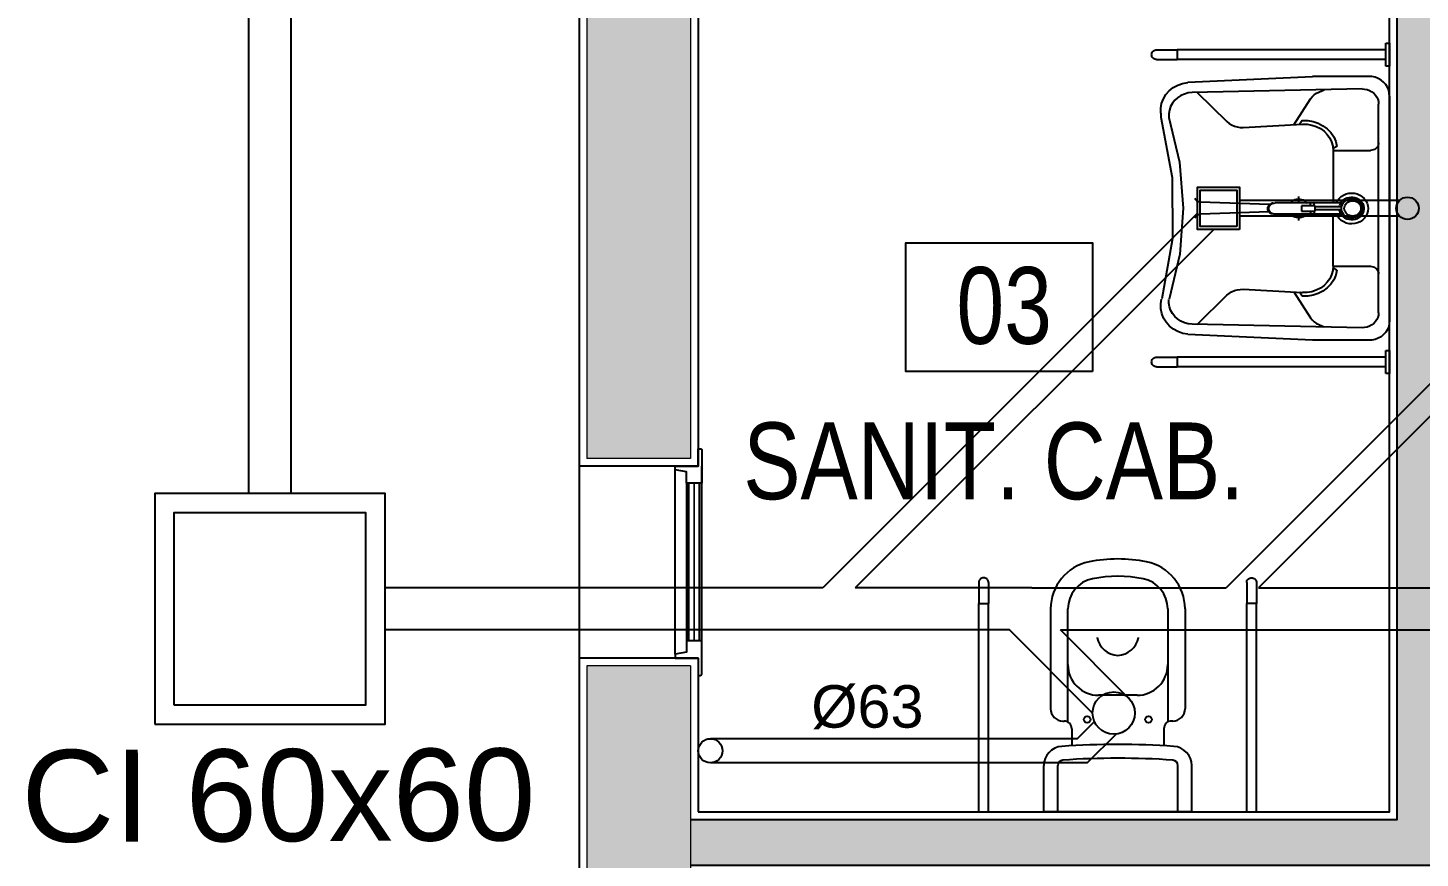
# Model space of a CAD drawing. Header units: inches. Extents: x -309 to 190, y -1585 to -1350.
# Drawn here: x -236.057 to -232.432, y -1383.089 to -1380.927 of the extents above; entities that cross this region are included whole.
import ezdxf
from ezdxf.enums import TextEntityAlignment as Align

# ---------------------------------------------------------------- set-up
doc = ezdxf.new("R2010")
doc.units = ezdxf.units.IN
doc.header["$MEASUREMENT"] = 0
doc.layers.get('0').update_dxf_attribs({"color": 9, "linetype": 'CONTINUOUS'})
for name, color, linetype in [('11-LOCALES', 9, 'CONTINUOUS'), ('C - CLOACAS VENTILACIÓN', 9, 'CONTINUOUS'), ('CARP', 9, 'CONTINUOUS'), ('CLOACA', 9, 'CONTINUOUS'), ('CO-carpinterias', 9, 'CONTINUOUS'), ('DET', 9, 'CONTINUOUS'), ('LADRILLO HUECO 12', 9, 'CONTINUOUS'), ('REVOQUE', 9, 'CONTINUOUS'), ('SANIT', 9, 'CONTINUOUS')]:
    doc.layers.add(name, color=color, linetype=linetype)
doc.layers.add('MURO 27', color=9, linetype='CONTINUOUS', lineweight=9)
doc.styles.add('ARIAL', font='arial.ttf', dxfattribs={"height": 0.225})
doc.styles.add('ROMANS', font='arial.ttf')

# ---------------------------------------------------------------- blocks, each defined once
blk = doc.blocks.new('INOLBAVS')
for p, q in [((-0.1925, 0), (0.1925, 0)), ((-0.1925, 0), (-0.1925, -0.1202)), ((-0.1565, 0), (-0.1565, -0.1202)), ((0.1565, 0), (0.1565, -0.1202)), ((0.1925, 0), (0.1925, -0.1202)), ((-0.143, -0.236), (-0.14, -0.236)), ((-0.13, -0.528), (-0.13, -0.236)), ((0.13, -0.236), (0.13, -0.528)), ((0.143, -0.236), (0.14, -0.236)), ((-0.175, -0.338), (-0.175, -0.268)), ((0.175, -0.338), (0.175, -0.268)), ((-0.175, -0.528), (-0.175, -0.338)), ((0.175, -0.528), (0.175, -0.338))]:
    blk.add_line(p, q)
at = {"linetype": 'Continuous'}
for p, q in [((-0.12, -0.216), (-0.12, -0.1718)), ((0.12, -0.216), (0.12, -0.1718))]:
    blk.add_line(p, q, dxfattribs=at)
for centre in [(-0.08, -0.24), (0.08, -0.24)]:
    blk.add_circle(centre, 0.0085)
for centre, radius, start, end in [((-0.1425, -0.1202), 0.05, 180, 265.8235), ((-0.1425, -0.1202), 0.014, 180, 265.8235), ((-0.0099, 1.6956), 1.8346, 265.8235, 270.3034), ((0.0099, 1.6956), 1.8346, 269.6966, 274.1765), ((0.1425, -0.1202), 0.014, 274.1765, 0), ((0.1425, -0.1202), 0.05, 274.1765, 0), ((-0.0099, 1.6956), 1.8706, 265.8235, 270.3034), ((0.0099, 1.6956), 1.8706, 269.6966, 274.1765), ((-0.14, -0.216), 0.02, 270, 0), ((0.14, -0.216), 0.02, 180, 270), ((-0.143, -0.268), 0.032, 90, 180), ((0.143, -0.268), 0.032, 0, 90), ((-0.05, -0.528), 0.125, 180, 258.5558), ((-0.05, -0.528), 0.08, 180, 258.5558), ((0.05, -0.528), 0.08, 281.4442, 0), ((0.05, -0.528), 0.125, 281.4442, 0), ((0, -0.281), 0.332, 258.5558, 281.4442), ((0, -0.281), 0.377, 258.5558, 281.4442)]:
    blk.add_arc(centre, radius, start, end)
at = {"layer": 'DET'}
blk.add_line((-0.05, -0.303), (0.05, -0.303), dxfattribs=at)
for centre, radius, start, end in [((-0.05, -0.383), 0.08, 90, 180), ((0.05, -0.383), 0.08, 0, 90), ((0.0026, -0.4647), 0.0578, 92.6193, 168.3941), ((-0.0026, -0.4647), 0.0578, 11.6059, 87.3807), ((0.0204, -0.463), 0.075, 172.3942, 172.744), ((-0.0204, -0.463), 0.075, 7.256, 7.6058)]:
    blk.add_arc(centre, radius, start, end, dxfattribs=at)
blk = doc.blocks.new('fdf')
at = {"layer": 'SANIT', "color": 7}
for p, q in [((-0.8, 0.0098), (-0.86, 0.0098)), ((-0.86, 0.0098), (-0.86, 0)), ((-0.86, 0), (-0.8, 0)), ((-0.8426, 0), (-0.8426, -0.5425)), ((-0.8171, 0), (-0.8171, -0.5425)), ((-0.8, 0), (-0.8, 0.0098)), ((-0.7525, 0.0003), (-0.7588, -0.0053)), ((-0.7455, 0.0047), (-0.7525, 0.0003)), ((-0.7379, 0.0078), (-0.7455, 0.0047)), ((-0.7299, 0.0095), (-0.7379, 0.0078)), ((-0.7218, 0.0098), (-0.7299, 0.0095)), ((-0.1382, 0.0098), (-0.7218, 0.0098)), ((-0.1382, 0.0098), (-0.1301, 0.0095)), ((-0.1301, 0.0095), (-0.1221, 0.0078)), ((-0.1221, 0.0078), (-0.1145, 0.0047)), ((-0.1145, 0.0047), (-0.1075, 0.0003)), ((-0.1075, 0.0003), (-0.1012, -0.0053)), ((0, 0.0098), (-0.06, 0.0098)), ((-0.06, 0.0098), (-0.06, 0)), ((-0.06, 0), (0, 0)), ((-0.0426, 0), (-0.0426, -0.5425)), ((-0.0171, 0), (-0.0171, -0.5425)), ((0, 0), (0, 0.0098)), ((-0.7713, -0.0277), (-0.7731, -0.0364)), ((-0.7683, -0.0195), (-0.7713, -0.0277)), ((-0.7641, -0.012), (-0.7683, -0.0195)), ((-0.7588, -0.0053), (-0.7641, -0.012)), ((-0.7297, -0.0311), (-0.7337, -0.0363)), ((-0.725, -0.0267), (-0.7297, -0.0311)), ((-0.7197, -0.0232), (-0.725, -0.0267)), ((-0.714, -0.0206), (-0.7197, -0.0232)), ((-0.7079, -0.019), (-0.714, -0.0206)), ((-0.7017, -0.0185), (-0.7079, -0.019)), ((-0.7017, -0.0185), (-0.1583, -0.0185)), ((-0.597, -0.0188), (-0.6004, -0.0185)), ((-0.5937, -0.0198), (-0.597, -0.0188)), ((-0.5906, -0.0213), (-0.5937, -0.0198)), ((-0.5878, -0.0235), (-0.5906, -0.0213)), ((-0.5854, -0.0261), (-0.5878, -0.0235)), ((-0.5834, -0.0291), (-0.5854, -0.0261)), ((-0.582, -0.0325), (-0.5834, -0.0291)), ((-0.5811, -0.0361), (-0.582, -0.0325)), ((-0.5808, -0.0398), (-0.5811, -0.0361)), ((-0.2789, -0.0361), (-0.2792, -0.0398)), ((-0.278, -0.0325), (-0.2789, -0.0361)), ((-0.2766, -0.0291), (-0.278, -0.0325)), ((-0.2746, -0.0261), (-0.2766, -0.0291)), ((-0.2722, -0.0235), (-0.2746, -0.0261)), ((-0.2694, -0.0213), (-0.2722, -0.0235)), ((-0.2663, -0.0198), (-0.2694, -0.0213)), ((-0.2631, -0.0188), (-0.2663, -0.0198)), ((-0.2597, -0.0185), (-0.2631, -0.0188)), ((-0.1521, -0.019), (-0.1583, -0.0185)), ((-0.1583, -0.0185), (-0.1583, -0.0185)), ((-0.146, -0.0206), (-0.1521, -0.019)), ((-0.1403, -0.0232), (-0.146, -0.0206)), ((-0.135, -0.0267), (-0.1403, -0.0232)), ((-0.1303, -0.0311), (-0.135, -0.0267)), ((-0.1263, -0.0363), (-0.1303, -0.0311)), ((-0.1012, -0.0053), (-0.0959, -0.012)), ((-0.0959, -0.012), (-0.0917, -0.0195)), ((-0.0917, -0.0195), (-0.0887, -0.0277)), ((-0.0887, -0.0277), (-0.0869, -0.0364)), ((-0.7731, -0.0364), (-0.7735, -0.0452)), ((-0.7735, -0.0452), (-0.7735, -0.0452)), ((-0.7735, -0.0452), (-0.7735, -0.1902)), ((-0.7406, -0.0548), (-0.7409, -0.0614)), ((-0.7409, -0.0614), (-0.7318, -0.504)), ((-0.7409, -0.0614), (-0.7409, -0.0614)), ((-0.7392, -0.0482), (-0.7406, -0.0548)), ((-0.7369, -0.042), (-0.7392, -0.0482)), ((-0.7337, -0.0363), (-0.7369, -0.042)), ((-0.5808, -0.1368), (-0.5808, -0.0398)), ((-0.4647, -0.0667), (-0.4677, -0.0734)), ((-0.4606, -0.0607), (-0.4647, -0.0667)), ((-0.4557, -0.0555), (-0.4606, -0.0607)), ((-0.4542, -0.0697), (-0.4569, -0.0743)), ((-0.4499, -0.0513), (-0.4557, -0.0555)), ((-0.4508, -0.0656), (-0.4542, -0.0697)), ((-0.4496, -0.0716), (-0.4521, -0.0754)), ((-0.4468, -0.0622), (-0.4508, -0.0656)), ((-0.4436, -0.0483), (-0.4499, -0.0513)), ((-0.4465, -0.0683), (-0.4496, -0.0716)), ((-0.4454, -0.0721), (-0.4474, -0.0753)), ((-0.4424, -0.0596), (-0.4468, -0.0622)), ((-0.4429, -0.0656), (-0.4465, -0.0683)), ((-0.4429, -0.0695), (-0.4454, -0.0721)), ((-0.4369, -0.0464), (-0.4436, -0.0483)), ((-0.4389, -0.0637), (-0.4429, -0.0656)), ((-0.44, -0.0673), (-0.4429, -0.0695)), ((-0.4375, -0.0578), (-0.4424, -0.0596)), ((-0.4369, -0.0657), (-0.44, -0.0673)), ((-0.4346, -0.0625), (-0.4389, -0.0637)), ((-0.4325, -0.0569), (-0.4375, -0.0578)), ((-0.43, -0.0458), (-0.4369, -0.0464)), ((-0.4335, -0.0647), (-0.4369, -0.0657)), ((-0.4303, -0.0621), (-0.4346, -0.0625)), ((-0.43, -0.0644), (-0.4335, -0.0647)), ((-0.4274, -0.057), (-0.4325, -0.0569)), ((-0.4259, -0.0625), (-0.4303, -0.0621)), ((-0.4231, -0.0465), (-0.43, -0.0458)), ((-0.4265, -0.0647), (-0.43, -0.0644)), ((-0.4224, -0.058), (-0.4274, -0.057)), ((-0.4232, -0.0657), (-0.4265, -0.0647)), ((-0.4217, -0.0637), (-0.4259, -0.0625)), ((-0.42, -0.0673), (-0.4232, -0.0657)), ((-0.4164, -0.0485), (-0.4231, -0.0465)), ((-0.4176, -0.0598), (-0.4224, -0.058)), ((-0.4177, -0.0656), (-0.4217, -0.0637)), ((-0.4171, -0.0695), (-0.42, -0.0673)), ((-0.4141, -0.0683), (-0.4177, -0.0656)), ((-0.4132, -0.0626), (-0.4176, -0.0598)), ((-0.4147, -0.0721), (-0.4171, -0.0695)), ((-0.4101, -0.0516), (-0.4164, -0.0485)), ((-0.4127, -0.0753), (-0.4147, -0.0721)), ((-0.411, -0.0716), (-0.4141, -0.0683)), ((-0.4093, -0.0661), (-0.4132, -0.0626)), ((-0.4085, -0.0754), (-0.411, -0.0716)), ((-0.4045, -0.0559), (-0.4101, -0.0516)), ((-0.406, -0.0702), (-0.4093, -0.0661)), ((-0.4034, -0.0749), (-0.406, -0.0702)), ((-0.3996, -0.0611), (-0.4045, -0.0559)), ((-0.3956, -0.0672), (-0.3996, -0.0611)), ((-0.3926, -0.0739), (-0.3956, -0.0672)), ((-0.2792, -0.1368), (-0.2792, -0.0398)), ((-0.1191, -0.0614), (-0.1283, -0.504)), ((-0.1231, -0.042), (-0.1263, -0.0363)), ((-0.1208, -0.0482), (-0.1231, -0.042)), ((-0.1194, -0.0548), (-0.1208, -0.0482)), ((-0.1191, -0.0614), (-0.1194, -0.0548)), ((-0.0869, -0.0364), (-0.0866, -0.0452)), ((-0.0866, -0.0452), (-0.0866, -0.0452)), ((-0.0866, -0.0452), (-0.0866, -0.1902)), ((-0.4696, -0.0805), (-0.4703, -0.0879)), ((-0.4703, -0.0879), (-0.4699, -0.0953)), ((-0.4699, -0.0953), (-0.4682, -0.1025)), ((-0.4677, -0.0734), (-0.4696, -0.0805)), ((-0.4682, -0.1025), (-0.4654, -0.1093)), ((-0.4598, -0.0847), (-0.46, -0.0902)), ((-0.46, -0.0902), (-0.4593, -0.0956)), ((-0.4588, -0.0794), (-0.4598, -0.0847)), ((-0.4593, -0.0956), (-0.4578, -0.1008)), ((-0.4569, -0.0743), (-0.4588, -0.0794)), ((-0.4578, -0.1008), (-0.4555, -0.1056)), ((-0.4551, -0.0841), (-0.4555, -0.0887)), ((-0.4555, -0.0887), (-0.4551, -0.0933)), ((-0.4555, -0.1056), (-0.4524, -0.11)), ((-0.4539, -0.0796), (-0.4551, -0.0841)), ((-0.4551, -0.0933), (-0.4539, -0.0978)), ((-0.4521, -0.0754), (-0.4539, -0.0796)), ((-0.4539, -0.0978), (-0.4521, -0.102)), ((-0.4521, -0.102), (-0.4496, -0.1058)), ((-0.4497, -0.0824), (-0.45, -0.0861)), ((-0.45, -0.0861), (-0.4497, -0.0899)), ((-0.4488, -0.0787), (-0.4497, -0.0824)), ((-0.4497, -0.0899), (-0.4488, -0.0936)), ((-0.4496, -0.1058), (-0.4465, -0.1091)), ((-0.4474, -0.0753), (-0.4488, -0.0787)), ((-0.4488, -0.0936), (-0.4474, -0.097)), ((-0.4474, -0.097), (-0.4454, -0.1001)), ((-0.4454, -0.1001), (-0.4429, -0.1028)), ((-0.4429, -0.1028), (-0.44, -0.105)), ((-0.44, -0.105), (-0.4369, -0.1066)), ((-0.4369, -0.1066), (-0.4335, -0.1076)), ((-0.4335, -0.1076), (-0.43, -0.1079)), ((-0.43, -0.1079), (-0.4265, -0.1076)), ((-0.4265, -0.1076), (-0.4232, -0.1066)), ((-0.4232, -0.1066), (-0.42, -0.105)), ((-0.42, -0.105), (-0.4171, -0.1028)), ((-0.4171, -0.1028), (-0.4147, -0.1001)), ((-0.4147, -0.1001), (-0.4127, -0.097)), ((-0.4141, -0.1091), (-0.411, -0.1058)), ((-0.4112, -0.0787), (-0.4127, -0.0753)), ((-0.4127, -0.097), (-0.4112, -0.0936)), ((-0.4103, -0.0824), (-0.4112, -0.0787)), ((-0.4112, -0.0936), (-0.4103, -0.0899)), ((-0.411, -0.1058), (-0.4085, -0.102)), ((-0.41, -0.0861), (-0.4103, -0.0824)), ((-0.4103, -0.0899), (-0.41, -0.0861)), ((-0.4066, -0.0796), (-0.4085, -0.0754)), ((-0.4085, -0.102), (-0.4066, -0.0978)), ((-0.4085, -0.1105), (-0.4054, -0.1062)), ((-0.4055, -0.0841), (-0.4066, -0.0796)), ((-0.4066, -0.0978), (-0.4055, -0.0933)), ((-0.4051, -0.0887), (-0.4055, -0.0841)), ((-0.4055, -0.0933), (-0.4051, -0.0887)), ((-0.4054, -0.1062), (-0.403, -0.1014)), ((-0.4016, -0.08), (-0.4034, -0.0749)), ((-0.403, -0.1014), (-0.4013, -0.0962)), ((-0.4007, -0.0854), (-0.4016, -0.08)), ((-0.4013, -0.0962), (-0.4006, -0.0908)), ((-0.4006, -0.0908), (-0.4007, -0.0854)), ((-0.3954, -0.1098), (-0.3925, -0.1031)), ((-0.3908, -0.0811), (-0.3926, -0.0739)), ((-0.3925, -0.1031), (-0.3908, -0.0959)), ((-0.3902, -0.0885), (-0.3908, -0.0811)), ((-0.3908, -0.0959), (-0.3902, -0.0885)), ((-0.6272, -0.1428), (-0.6371, -0.1522)), ((-0.616, -0.1353), (-0.6272, -0.1428)), ((-0.6039, -0.13), (-0.616, -0.1353)), ((-0.6028, -0.1408), (-0.6131, -0.1456)), ((-0.5911, -0.127), (-0.6039, -0.13)), ((-0.5919, -0.1378), (-0.6028, -0.1408)), ((-0.5808, -0.1368), (-0.5919, -0.1378)), ((-0.5911, -0.127), (-0.5861, -0.1371)), ((-0.5808, -0.1368), (-0.4443, -0.1368)), ((-0.4654, -0.1093), (-0.4616, -0.1155)), ((-0.4616, -0.1155), (-0.4568, -0.1209)), ((-0.4568, -0.1209), (-0.4512, -0.1253)), ((-0.4524, -0.11), (-0.4487, -0.1137)), ((-0.4512, -0.1253), (-0.445, -0.1286)), ((-0.4487, -0.1137), (-0.4444, -0.1167)), ((-0.4465, -0.1091), (-0.4429, -0.1117)), ((-0.445, -0.1164), (-0.445, -0.2884)), ((-0.445, -0.1286), (-0.445, -0.1286)), ((-0.4444, -0.1167), (-0.4397, -0.1189)), ((-0.4429, -0.1117), (-0.4389, -0.1137)), ((-0.4397, -0.1189), (-0.4348, -0.1202)), ((-0.4389, -0.1137), (-0.4346, -0.1149)), ((-0.4348, -0.1202), (-0.4348, -0.1202)), ((-0.4346, -0.1149), (-0.4303, -0.1153)), ((-0.4342, -0.1153), (-0.4342, -0.1835)), ((-0.4303, -0.1153), (-0.4259, -0.1149)), ((-0.4263, -0.1153), (-0.4263, -0.1835)), ((-0.4263, -0.1203), (-0.4214, -0.1191)), ((-0.4259, -0.1149), (-0.4217, -0.1137)), ((-0.4217, -0.1137), (-0.4177, -0.1117)), ((-0.4214, -0.1191), (-0.4167, -0.117)), ((-0.4177, -0.1117), (-0.4141, -0.1091)), ((-0.4167, -0.117), (-0.4123, -0.1141)), ((-0.416, -0.1288), (-0.4098, -0.1256)), ((-0.4159, -0.1166), (-0.4159, -0.2879)), ((-0.2792, -0.1368), (-0.4159, -0.1368)), ((-0.4123, -0.1141), (-0.4085, -0.1105)), ((-0.4098, -0.1256), (-0.4042, -0.1212)), ((-0.4042, -0.1212), (-0.3993, -0.1159)), ((-0.3993, -0.1159), (-0.3954, -0.1098)), ((-0.2681, -0.1378), (-0.2792, -0.1368)), ((-0.269, -0.127), (-0.2739, -0.1371)), ((-0.2562, -0.13), (-0.269, -0.127)), ((-0.2572, -0.1408), (-0.2681, -0.1378)), ((-0.2469, -0.1456), (-0.2572, -0.1408)), ((-0.244, -0.1353), (-0.2562, -0.13)), ((-0.2328, -0.1428), (-0.244, -0.1353)), ((-0.223, -0.1522), (-0.2328, -0.1428)), ((-0.7298, -0.1805), (-0.7389, -0.1601)), ((-0.7256, -0.1864), (-0.7298, -0.1805)), ((-0.6518, -0.1756), (-0.6563, -0.189)), ((-0.6454, -0.1632), (-0.6518, -0.1756)), ((-0.6432, -0.1806), (-0.647, -0.1921)), ((-0.6371, -0.1522), (-0.6454, -0.1632)), ((-0.6378, -0.17), (-0.6432, -0.1806)), ((-0.6308, -0.1604), (-0.6378, -0.17)), ((-0.6225, -0.1522), (-0.6308, -0.1604)), ((-0.6131, -0.1456), (-0.6225, -0.1522)), ((-0.2375, -0.1522), (-0.2469, -0.1456)), ((-0.2292, -0.1604), (-0.2375, -0.1522)), ((-0.2223, -0.17), (-0.2292, -0.1604)), ((-0.2147, -0.1632), (-0.223, -0.1522)), ((-0.2168, -0.1806), (-0.2223, -0.17)), ((-0.2131, -0.1921), (-0.2168, -0.1806)), ((-0.2082, -0.1756), (-0.2147, -0.1632)), ((-0.2037, -0.189), (-0.2082, -0.1756)), ((-0.1344, -0.1864), (-0.1302, -0.1805)), ((-0.1302, -0.1805), (-0.1212, -0.1601)), ((-0.7735, -0.1902), (-0.7586, -0.5148)), ((-0.7206, -0.1915), (-0.7256, -0.1864)), ((-0.715, -0.1958), (-0.7206, -0.1915)), ((-0.6471, -0.2388), (-0.715, -0.1958)), ((-0.6587, -0.203), (-0.6589, -0.2172)), ((-0.6589, -0.2172), (-0.6486, -0.2243)), ((-0.6563, -0.189), (-0.6587, -0.203)), ((-0.649, -0.204), (-0.6491, -0.2162)), ((-0.6408, -0.3709), (-0.6491, -0.2162)), ((-0.6491, -0.2162), (-0.6491, -0.2162)), ((-0.647, -0.1921), (-0.649, -0.204)), ((-0.4519, -0.2147), (-0.4534, -0.2188)), ((-0.4497, -0.2109), (-0.4519, -0.2147)), ((-0.4469, -0.2076), (-0.4497, -0.2109)), ((-0.4443, -0.2056), (-0.4469, -0.2076)), ((-0.4375, -0.1864), (-0.445, -0.1864)), ((-0.4375, -0.1957), (-0.445, -0.1957)), ((-0.4375, -0.2194), (-0.4375, -0.1835)), ((-0.4375, -0.1835), (-0.4234, -0.1835)), ((-0.4234, -0.1835), (-0.4234, -0.2194)), ((-0.4234, -0.1864), (-0.4155, -0.1864)), ((-0.4234, -0.1957), (-0.4155, -0.1957)), ((-0.413, -0.2077), (-0.4162, -0.2049)), ((-0.4102, -0.211), (-0.413, -0.2077)), ((-0.4081, -0.2148), (-0.4102, -0.211)), ((-0.4065, -0.2189), (-0.4081, -0.2148)), ((-0.2192, -0.3709), (-0.2109, -0.2162)), ((-0.2111, -0.204), (-0.2131, -0.1921)), ((-0.2129, -0.2388), (-0.145, -0.1958)), ((-0.2011, -0.2172), (-0.2114, -0.2243)), ((-0.2109, -0.2162), (-0.2111, -0.204)), ((-0.2013, -0.203), (-0.2037, -0.189)), ((-0.2011, -0.2172), (-0.2013, -0.203)), ((-0.145, -0.1958), (-0.1394, -0.1915)), ((-0.1394, -0.1915), (-0.1344, -0.1864)), ((-0.1014, -0.5148), (-0.0866, -0.1902)), ((-0.4443, -0.2266), (-0.4612, -0.2266)), ((-0.4543, -0.2232), (-0.4545, -0.2276)), ((-0.4545, -0.2276), (-0.454, -0.232)), ((-0.4534, -0.2188), (-0.4543, -0.2232)), ((-0.454, -0.232), (-0.4528, -0.2363)), ((-0.4528, -0.2363), (-0.451, -0.2403)), ((-0.451, -0.2403), (-0.4485, -0.2438)), ((-0.4485, -0.2438), (-0.4455, -0.2469)), ((-0.4234, -0.2194), (-0.4375, -0.2194)), ((-0.3988, -0.2266), (-0.4159, -0.2266)), ((-0.4146, -0.247), (-0.4116, -0.2439)), ((-0.4116, -0.2439), (-0.4091, -0.2404)), ((-0.4091, -0.2404), (-0.4072, -0.2364)), ((-0.4072, -0.2364), (-0.406, -0.2321)), ((-0.4057, -0.2233), (-0.4065, -0.2189)), ((-0.406, -0.2321), (-0.4055, -0.2277)), ((-0.4055, -0.2277), (-0.4057, -0.2233)), ((-0.445, -0.2884), (-0.4448, -0.2911)), ((-0.4161, -0.2911), (-0.4159, -0.2884)), ((-0.4394, -0.3033), (-0.4451, -0.4831)), ((-0.4448, -0.2911), (-0.4441, -0.2938)), ((-0.4442, -0.2935), (-0.4442, -0.2969)), ((-0.4442, -0.2969), (-0.443, -0.2992)), ((-0.4441, -0.2938), (-0.4431, -0.2962)), ((-0.4431, -0.2962), (-0.4416, -0.2984)), ((-0.443, -0.2992), (-0.4415, -0.3014)), ((-0.4416, -0.2984), (-0.4398, -0.3004)), ((-0.4415, -0.3014), (-0.4397, -0.3032)), ((-0.4398, -0.3004), (-0.4377, -0.3019)), ((-0.4397, -0.3032), (-0.4376, -0.3046)), ((-0.4377, -0.3019), (-0.4354, -0.3031)), ((-0.4376, -0.3046), (-0.4354, -0.3057)), ((-0.4354, -0.3031), (-0.433, -0.3038)), ((-0.4354, -0.3057), (-0.4329, -0.3064)), ((-0.433, -0.3038), (-0.4305, -0.304)), ((-0.4329, -0.3064), (-0.4305, -0.3066)), ((-0.4305, -0.304), (-0.4279, -0.3038)), ((-0.4305, -0.3066), (-0.428, -0.3064)), ((-0.428, -0.3064), (-0.4256, -0.3057)), ((-0.4279, -0.3038), (-0.4255, -0.3031)), ((-0.4256, -0.3057), (-0.4233, -0.3046)), ((-0.4255, -0.3031), (-0.4232, -0.3019)), ((-0.4233, -0.3046), (-0.4212, -0.3032)), ((-0.4232, -0.3019), (-0.4211, -0.3004)), ((-0.4212, -0.3032), (-0.4194, -0.3014)), ((-0.4211, -0.3004), (-0.4193, -0.2984)), ((-0.4198, -0.3022), (-0.4137, -0.4831)), ((-0.4194, -0.3014), (-0.4179, -0.2992)), ((-0.4193, -0.2984), (-0.4179, -0.2962)), ((-0.4179, -0.2962), (-0.4168, -0.2938)), ((-0.4179, -0.2992), (-0.4167, -0.2969)), ((-0.4168, -0.2938), (-0.4161, -0.2911)), ((-0.4167, -0.2935), (-0.4167, -0.2969)), ((-0.4167, -0.2969), (-0.4167, -0.2969)), ((-0.6473, -0.401), (-0.6441, -0.3939)), ((-0.6441, -0.3939), (-0.642, -0.3865)), ((-0.642, -0.3865), (-0.6409, -0.3787)), ((-0.6409, -0.3787), (-0.6408, -0.3709)), ((-0.2191, -0.3787), (-0.2192, -0.3709)), ((-0.218, -0.3865), (-0.2191, -0.3787)), ((-0.2159, -0.3939), (-0.218, -0.3865)), ((-0.2128, -0.401), (-0.2159, -0.3939)), ((-0.732, -0.4907), (-0.6562, -0.4132)), ((-0.6562, -0.4132), (-0.6513, -0.4074)), ((-0.6513, -0.4074), (-0.6473, -0.401)), ((-0.2087, -0.4074), (-0.2128, -0.401)), ((-0.2039, -0.4132), (-0.2087, -0.4074)), ((-0.128, -0.4907), (-0.2039, -0.4132)), ((-0.7317, -0.504), (-0.7305, -0.5142)), ((-0.4543, -0.4967), (-0.4519, -0.4953)), ((-0.4519, -0.4953), (-0.4498, -0.4935)), ((-0.4498, -0.4935), (-0.448, -0.4913)), ((-0.448, -0.4913), (-0.4466, -0.4888)), ((-0.4466, -0.4888), (-0.4456, -0.4861)), ((-0.4456, -0.4861), (-0.445, -0.4832)), ((-0.445, -0.4832), (-0.445, -0.4832)), ((-0.4137, -0.4832), (-0.4132, -0.4861)), ((-0.4132, -0.4861), (-0.4122, -0.4888)), ((-0.4122, -0.4888), (-0.4108, -0.4913)), ((-0.4108, -0.4913), (-0.409, -0.4935)), ((-0.409, -0.4935), (-0.4069, -0.4953)), ((-0.4069, -0.4953), (-0.4045, -0.4967)), ((-0.1283, -0.504), (-0.1295, -0.5142)), ((-0.8171, -0.5425), (-0.8426, -0.5425)), ((-0.8171, -0.5425), (-0.8426, -0.5425)), ((-0.8426, -0.5965), (-0.8426, -0.5425)), ((-0.8171, -0.5965), (-0.8171, -0.5425)), ((-0.7579, -0.5152), (-0.7555, -0.5285)), ((-0.7555, -0.5285), (-0.751, -0.5411)), ((-0.751, -0.5411), (-0.7446, -0.5528)), ((-0.7305, -0.5142), (-0.7277, -0.5241)), ((-0.7277, -0.5241), (-0.7235, -0.5334)), ((-0.7235, -0.5334), (-0.718, -0.5418)), ((-0.718, -0.5418), (-0.7113, -0.5492)), ((-0.5495, -0.5361), (-0.6667, -0.5634)), ((-0.4298, -0.527), (-0.5495, -0.5361)), ((-0.3101, -0.5364), (-0.4298, -0.527)), ((-0.193, -0.5642), (-0.3101, -0.5364)), ((-0.142, -0.5419), (-0.1487, -0.5492)), ((-0.1365, -0.5334), (-0.142, -0.5419)), ((-0.1323, -0.5241), (-0.1365, -0.5334)), ((-0.1295, -0.5142), (-0.1323, -0.5241)), ((-0.1156, -0.553), (-0.1091, -0.5413)), ((-0.1091, -0.5413), (-0.1046, -0.5286)), ((-0.1046, -0.5286), (-0.1022, -0.5152)), ((-0.1022, -0.5152), (-0.1022, -0.5152)), ((-0.0171, -0.5425), (-0.0426, -0.5425)), ((-0.0171, -0.5425), (-0.0426, -0.5425)), ((-0.0426, -0.5965), (-0.0426, -0.5425)), ((-0.0171, -0.5965), (-0.0171, -0.5425)), ((-0.7446, -0.5528), (-0.7364, -0.5631)), ((-0.7364, -0.5631), (-0.7267, -0.5717)), ((-0.7267, -0.5717), (-0.7158, -0.5785)), ((-0.7158, -0.5785), (-0.704, -0.5831)), ((-0.7113, -0.5492), (-0.7036, -0.5553)), ((-0.7036, -0.5553), (-0.6951, -0.5599)), ((-0.6951, -0.5599), (-0.686, -0.563)), ((-0.686, -0.563), (-0.6765, -0.5644)), ((-0.6765, -0.5644), (-0.667, -0.5642)), ((-0.6667, -0.5634), (-0.6667, -0.5634)), ((-0.5087, -0.5554), (-0.6657, -0.5832)), ((-0.3496, -0.5562), (-0.5087, -0.5554)), ((-0.1929, -0.5856), (-0.3496, -0.5562)), ((-0.1835, -0.5644), (-0.193, -0.5642)), ((-0.1741, -0.563), (-0.1835, -0.5644)), ((-0.165, -0.5599), (-0.1741, -0.563)), ((-0.1564, -0.5553), (-0.165, -0.5599)), ((-0.1567, -0.5833), (-0.1447, -0.5787)), ((-0.1487, -0.5492), (-0.1564, -0.5553)), ((-0.1447, -0.5787), (-0.1336, -0.572)), ((-0.1336, -0.572), (-0.1238, -0.5634)), ((-0.1238, -0.5634), (-0.1156, -0.553)), ((-0.8426, -0.5965), (-0.8424, -0.5987)), ((-0.8424, -0.5987), (-0.8418, -0.6009)), ((-0.8418, -0.6009), (-0.8409, -0.6029)), ((-0.8409, -0.6029), (-0.8396, -0.6047)), ((-0.8396, -0.6047), (-0.8381, -0.6063)), ((-0.8381, -0.6063), (-0.8362, -0.6076)), ((-0.8362, -0.6076), (-0.8342, -0.6085)), ((-0.8342, -0.6085), (-0.8321, -0.6091)), ((-0.8321, -0.6091), (-0.8299, -0.6093)), ((-0.8299, -0.6093), (-0.8277, -0.6091)), ((-0.8277, -0.6091), (-0.8255, -0.6085)), ((-0.8255, -0.6085), (-0.8235, -0.6076)), ((-0.8235, -0.6076), (-0.8217, -0.6063)), ((-0.8217, -0.6063), (-0.8201, -0.6047)), ((-0.8201, -0.6047), (-0.8188, -0.6029)), ((-0.8188, -0.6029), (-0.8179, -0.6009)), ((-0.8179, -0.6009), (-0.8173, -0.5987)), ((-0.8173, -0.5987), (-0.8171, -0.5965)), ((-0.704, -0.5831), (-0.6915, -0.5856)), ((-0.6915, -0.5856), (-0.6789, -0.5857)), ((-0.6789, -0.5857), (-0.6664, -0.5835)), ((-0.6664, -0.5835), (-0.6664, -0.5835)), ((-0.1819, -0.5856), (-0.1929, -0.5856)), ((-0.1819, -0.5856), (-0.1692, -0.5856)), ((-0.1692, -0.5856), (-0.1567, -0.5833)), ((-0.0426, -0.5965), (-0.0424, -0.5987)), ((-0.0424, -0.5987), (-0.0418, -0.6009)), ((-0.0418, -0.6009), (-0.0409, -0.6029)), ((-0.0409, -0.6029), (-0.0396, -0.6047)), ((-0.0396, -0.6047), (-0.0381, -0.6063)), ((-0.0381, -0.6063), (-0.0362, -0.6076)), ((-0.0362, -0.6076), (-0.0342, -0.6085)), ((-0.0342, -0.6085), (-0.0321, -0.6091)), ((-0.0321, -0.6091), (-0.0299, -0.6093)), ((-0.0299, -0.6093), (-0.0277, -0.6091)), ((-0.0277, -0.6091), (-0.0255, -0.6085)), ((-0.0255, -0.6085), (-0.0235, -0.6076)), ((-0.0235, -0.6076), (-0.0217, -0.6063)), ((-0.0217, -0.6063), (-0.0201, -0.6047)), ((-0.0201, -0.6047), (-0.0188, -0.6029)), ((-0.0188, -0.6029), (-0.0179, -0.6009)), ((-0.0179, -0.6009), (-0.0173, -0.5987)), ((-0.0173, -0.5987), (-0.0171, -0.5965))]:
    blk.add_line(p, q, dxfattribs=at)
blk = doc.blocks.new('NLOCAL')
blk.add_lwpolyline([(-0.3036, 0), (0.3036, 0), (0.3036, 0.4188), (-0.3036, 0.4188)], close=True)
at = {"style": 'ROMANS', "width": 0.8, "flags": 1}
blk.add_attdef('SECTOR', text='', height=0.25, dxfattribs=at).set_placement((-0.0063, 0.6345), align=Align.MIDDLE)
at = {"style": 'ROMANS', "width": 0.8}
for tag, p in [('NUMERO', (0.006, 0.2059)), ('DENOMINACION', (0.0182, -0.2909))]:
    blk.add_attdef(tag, text='', height=0.25, dxfattribs=at).set_placement(p, align=Align.MIDDLE)

msp = doc.modelspace()

# ---------------------------------------------------------------- hatches: boundary and pattern name
at = {"layer": 'LADRILLO HUECO 12'}
h = msp.add_hatch(color=256, dxfattribs=at)
h.paths.add_polyline_path([(-227.3718, -1383.7882), (-227.4918, -1383.7882), (-227.4918, -1384.4682), (-227.3718, -1384.4682)])
h.paths.add_polyline_path([(-227.3718, -1382.9882), (-230.4118, -1382.9882), (-230.4118, -1379.3082), (-230.5318, -1379.3082), (-230.5318, -1380.6282), (-230.5818, -1380.6282), (-230.5818, -1380.7482), (-230.5318, -1380.7482), (-230.5318, -1382.9882), (-232.3718, -1382.9882), (-232.3718, -1380.7482), (-231.6218, -1380.7482), (-231.6218, -1380.6282), (-233.2418, -1380.6282), (-233.2418, -1380.7482), (-232.4918, -1380.7482), (-232.4918, -1382.9882), (-234.3318, -1382.9882), (-234.3318, -1383.1082), (-227.4918, -1383.1082), (-227.4918, -1383.7882), (-227.3718, -1383.7882)])
h.paths.add_polyline_path([(-230.6118, -1379.1082), (-231.7118, -1379.1082), (-231.7118, -1379.2282), (-230.6118, -1379.2282)])
h.paths.add_polyline_path([(-233.1518, -1379.1082), (-234.0419, -1379.1082), (-234.0419, -1379.2282), (-233.1518, -1379.2282)])
h.paths.add_polyline_path([(-234.2818, -1380.6282), (-234.3318, -1380.6282), (-234.3318, -1380.7482), (-234.2818, -1380.7482)], flags=17)
at = {"layer": 'MURO 27'}
h = msp.add_hatch(color=256, dxfattribs=at)
h.paths.add_polyline_path([(-206.8918, -1375.3082), (-211.4118, -1375.3082), (-211.4118, -1375.5782), (-208.6918, -1375.5782), (-208.6918, -1379.1682), (-208.4218, -1379.1682), (-208.4218, -1375.5782), (-206.8918, -1375.5782)])
h.paths.add_polyline_path([(-204.0482, -1375.6497), (-204.3067, -1375.5715), (-204.5294, -1376.3082), (-206.1218, -1376.3082), (-206.1218, -1375.3082), (-206.6218, -1375.3082), (-206.6218, -1375.5782), (-206.3918, -1375.5782), (-206.3918, -1376.3082), (-206.6218, -1376.3082), (-206.6218, -1375.9682), (-206.8918, -1375.9682), (-206.8918, -1378.8982), (-207.5818, -1378.8982), (-207.5818, -1379.1682), (-206.8918, -1379.1682), (-206.8918, -1378.9882), (-206.6218, -1378.9882), (-206.6218, -1376.5782), (-204.329, -1376.5782)])
h.paths.add_polyline_path([(-203.7499, -1375.4578), (-203.8281, -1375.7163), (-192.2851, -1379.2072), (-192.2851, -1379.1382), (-192.2261, -1378.943)])
h.paths.add_polyline_path([(-191.707, -1379.0999), (-191.7851, -1379.3584), (-184.6557, -1381.5145), (-184.5775, -1381.2561)])
h.paths.add_polyline_path([(-184.2118, -1381.8667), (-184.4818, -1381.8667), (-184.4818, -1383.6882), (-184.2118, -1383.6882)])
h.paths.add_polyline_path([(-184.2118, -1383.8882), (-184.4818, -1383.8882), (-184.4818, -1389.5882), (-184.2118, -1389.5882)])
h.paths.add_polyline_path([(-184.2118, -1389.7882), (-184.4818, -1389.7882), (-184.4818, -1395.4882), (-184.2118, -1395.4882)])
h.paths.add_polyline_path([(-184.2118, -1395.6882), (-184.4818, -1395.6882), (-184.4818, -1398.7382), (-184.2118, -1398.7382)])
h.paths.add_polyline_path([(-184.2118, -1399.9782), (-184.4818, -1399.9782), (-184.4818, -1401.2382), (-184.2118, -1401.2382)])
h.paths.add_polyline_path([(-184.2118, -1413.5382), (-184.4818, -1413.5382), (-184.4818, -1419.1182), (-184.2118, -1419.1182)])
h.paths.add_polyline_path([(-184.2118, -1410.6582), (-184.4818, -1410.6582), (-184.4818, -1410.8982), (-184.2118, -1410.8982)])
h.paths.add_polyline_path([(-199.2985, -1419.1182), (-206.0818, -1419.1182), (-206.0818, -1419.3882), (-199.2985, -1419.3882)])
h.paths.add_polyline_path([(-207.1218, -1419.1182), (-234.1018, -1419.1182), (-234.1018, -1419.3882), (-207.1218, -1419.3882)])
h.paths.add_polyline_path([(-192.0152, -1419.1182), (-198.7985, -1419.1182), (-198.7985, -1419.3882), (-192.0152, -1419.3882)])
h.paths.add_polyline_path([(-184.7118, -1419.1182), (-191.5152, -1419.1182), (-191.5152, -1419.3882), (-184.7118, -1419.3882)])
h.paths.add_polyline_path([(-234.3318, -1413.5382), (-234.6018, -1413.5382), (-234.6018, -1419.1182), (-234.3318, -1419.1182)])
h.paths.add_polyline_path([(-234.3318, -1407.6382), (-234.6018, -1407.6382), (-234.6018, -1413.0382), (-234.3318, -1413.0382)])
h.paths.add_polyline_path([(-234.3318, -1401.7382), (-234.6018, -1401.7382), (-234.6018, -1407.1382), (-234.3318, -1407.1382)])
h.paths.add_polyline_path([(-234.3318, -1398.0282), (-234.6018, -1398.0282), (-234.6018, -1401.2382), (-234.3318, -1401.2382)])
h.paths.add_polyline_path([(-234.3318, -1384.0382), (-234.6018, -1384.0382), (-234.6018, -1389.4382), (-234.3318, -1389.4382)])
h.paths.add_polyline_path([(-234.3318, -1389.9382), (-234.6018, -1389.9382), (-234.6018, -1395.3382), (-234.3318, -1395.3382)])
h.paths.add_polyline_path([(-234.3318, -1379.3782), (-234.6018, -1379.3782), (-234.6018, -1382.0482), (-234.3318, -1382.0482)])
h.paths.add_polyline_path([(-234.3318, -1382.5882), (-234.6018, -1382.5882), (-234.6018, -1383.5382), (-234.3318, -1383.5382)])
h.paths.add_polyline_path([(-206.6218, -1389.9382), (-206.8918, -1389.9382), (-206.8918, -1395.3382), (-206.6218, -1395.3382)])
h.paths.add_polyline_path([(-206.6218, -1384.0382), (-206.8918, -1384.0382), (-206.8918, -1389.4382), (-206.6218, -1389.4382)])
h.paths.add_polyline_path([(-206.6218, -1379.4882), (-206.8918, -1379.4882), (-206.8918, -1383.5382), (-206.6218, -1383.5382)])
h.paths.add_polyline_path([(-206.6218, -1398.0282), (-206.8918, -1398.0282), (-206.8918, -1401.2382), (-206.6218, -1401.2382)])
h.paths.add_polyline_path([(-206.6218, -1401.7382), (-206.8918, -1401.7382), (-206.8918, -1407.1382), (-206.6218, -1407.1382)])
h.paths.add_polyline_path([(-206.6218, -1407.6382), (-206.8918, -1407.6382), (-206.8918, -1407.7482), (-206.6218, -1407.7482)])

# ---------------------------------------------------------------- linework, layer by layer
msp.add_lwpolyline([(-234.6218, -1382.0682), (-234.6218, -1382.5682)])
at = {"layer": 'C - CLOACAS VENTILACIÓN'}
for points in [[(-233.2799, -1382.7332), (-233.3249, -1382.7782), (-234.2797, -1382.7782)], [(-233.2237, -1382.7661), (-233.2988, -1382.8412), (-234.2797, -1382.8412)]]:
    msp.add_lwpolyline(points, dxfattribs=at)
msp.add_circle((-234.2797, -1382.8097), 0.0315, dxfattribs=at)
at = {"layer": 'CARP'}
for p, q in [((-234.3718, -1382.5582, 0), (-234.3718, -1382.0782)), ((-234.3418, -1382.1132), (-234.3418, -1382.5232, 0)), ((-234.3357, -1382.5232), (-234.3357, -1382.1132, 0)), ((-234.308, -1382.5232), (-234.308, -1382.1132, 0)), ((-234.3018, -1382.5232, 0), (-234.3018, -1382.1132, 0))]:
    msp.add_line(p, q, dxfattribs=at)
for points in [[(-234.3068, -1382.0232, -0.414214), (-234.3018, -1382.0282), (-234.3018, -1382.1132), (-234.3418, -1382.1132), (-234.3418, -1382.0832), (-234.3718, -1382.0782), (-234.3718, -1382.0682), (-234.3626, -1382.0682), (-234.3118, -1382.0682), (-234.3118, -1382.0232), (-234.3068, -1382.0232)], [(-234.3068, -1382.6132, 0.414214), (-234.3018, -1382.6082), (-234.3018, -1382.5232), (-234.3418, -1382.5232), (-234.3418, -1382.5532), (-234.3718, -1382.5582), (-234.3718, -1382.5682), (-234.3626, -1382.5682), (-234.3118, -1382.5682), (-234.3118, -1382.6132), (-234.3068, -1382.6132)]]:
    msp.add_lwpolyline(points, format="xyb", dxfattribs=at)
at = {"layer": 'CARP', "const_width": 0.004}
msp.add_lwpolyline([(-234.3219, -1382.5232), (-234.3219, -1382.1132)], dxfattribs=at)
at = {"layer": 'CLOACA'}
for points in [[(-235.4816, -1382.1401), (-235.4816, -1371.2882)], [(-235.3716, -1382.1401), (-235.3716, -1371.2882)], [(-232.9021, -1381.452), (-233.0117, -1381.452), (-233.0117, -1381.3424), (-232.9021, -1381.3424), (-232.9021, -1381.452)], [(-232.4861, -1381.3772), (-232.9021, -1381.3772)], [(-233.0117, -1381.4095), (-233.9872, -1382.3851)], [(-231.9692, -1381.4172), (-232.9371, -1382.3851)], [(-232.4861, -1381.4172), (-232.9021, -1381.4172)], [(-232.9693, -1381.452), (-233.9024, -1382.3851)], [(-231.9191, -1381.452), (-232.8523, -1382.3851)], [(-233.9872, -1382.3851), (-235.1266, -1382.3851)], [(-233.4429, -1382.3851), (-233.9024, -1382.3851)], [(-233.4429, -1382.3851), (-232.9371, -1382.3851)], [(-232.8523, -1382.3851), (-231.9036, -1382.3851)], [(-233.5013, -1382.4951), (-235.1266, -1382.4951)], [(-233.285, -1382.7114), (-233.5013, -1382.4951)], [(-233.1911, -1382.6725), (-233.3685, -1382.4951)], [(-233.3685, -1382.4951), (-231.9264, -1382.4951)]]:
    msp.add_lwpolyline(points, dxfattribs=at)
for points in [[(-232.9094, -1381.4446), (-233.0044, -1381.4446), (-233.0044, -1381.3497), (-232.9094, -1381.3497)], [(-235.7266, -1382.7401), (-235.1266, -1382.7401), (-235.1266, -1382.1401), (-235.7266, -1382.1401)], [(-235.6766, -1382.6901), (-235.1766, -1382.6901), (-235.1766, -1382.1901), (-235.6766, -1382.1901)]]:
    msp.add_lwpolyline(points, close=True, dxfattribs=at)
for centre, radius in [((-232.4648, -1381.3972), 0.0292), ((-233.2295, -1382.7114), 0.055)]:
    msp.add_circle(centre, radius, dxfattribs=at)
at = {"layer": 'CO-carpinterias'}
msp.add_line((-234.3018, -1382.5682), (-234.3018, -1382.0682), dxfattribs=at)
at = {"layer": 'LADRILLO HUECO 12'}
msp.add_lwpolyline([(-234.3318, -1382.9882), (-232.4918, -1382.9882), (-232.4918, -1380.7482), (-233.2418, -1380.7482), (-233.2418, -1380.6282), (-231.6218, -1380.6282), (-231.6218, -1380.7482), (-232.3718, -1380.7482), (-232.3718, -1382.9882), (-230.5318, -1382.9882), (-230.5318, -1380.7482), (-230.5818, -1380.7482), (-230.5818, -1380.6282), (-230.5318, -1380.6282), (-230.5318, -1379.2282), (-231.7118, -1379.2282), (-231.7118, -1379.1082), (-230.4118, -1379.1082), (-230.4118, -1382.9882), (-227.3718, -1382.9882), (-227.3718, -1384.4682), (-227.4918, -1384.4682), (-227.4918, -1383.1082), (-234.3318, -1383.1082)], dxfattribs=at)
at = {"layer": 'MURO 27'}
for points in [[(-234.6018, -1379.1082), (-234.6018, -1382.0482)], [(-234.3318, -1379.3782), (-234.3318, -1382.0482)], [(-234.3318, -1382.0482), (-234.6018, -1382.0482)], [(-234.3318, -1382.5882), (-234.6018, -1382.5882)], [(-234.6018, -1382.5882), (-234.6018, -1395.3382)], [(-234.3318, -1382.5882), (-234.3318, -1395.3382)]]:
    msp.add_lwpolyline(points, dxfattribs=at)
at = {"layer": 'REVOQUE'}
for points in [[(-234.6218, -1379.0882), (-234.6218, -1382.0682)], [(-234.3118, -1382.9682), (-232.5118, -1382.9682), (-232.5118, -1380.7682), (-233.2618, -1380.7682), (-233.2618, -1380.6082), (-231.6018, -1380.6082), (-231.6018, -1380.7682), (-232.3518, -1380.7682), (-232.3518, -1382.9682), (-230.5518, -1382.9682), (-230.5518, -1380.7682), (-230.6018, -1380.7682), (-230.6018, -1380.6082), (-230.5518, -1380.6082), (-230.5518, -1379.2482), (-231.7318, -1379.2482), (-231.7318, -1379.0882), (-230.3918, -1379.0882), (-230.3918, -1382.9682), (-227.3518, -1382.9682), (-227.3518, -1384.4882), (-227.5118, -1384.4882), (-227.5118, -1383.1282), (-234.3118, -1383.1282)], [(-234.3118, -1380.7682), (-234.3118, -1382.0682)], [(-234.3118, -1382.0682), (-234.6218, -1382.0682)], [(-234.3118, -1382.5682), (-234.6218, -1382.5682)], [(-234.6218, -1382.5682), (-234.6218, -1395.8582)], [(-234.3118, -1382.5682), (-234.3118, -1382.9682)]]:
    msp.add_lwpolyline(points, dxfattribs=at)
at = {"layer": 'SANIT'}
for p, q in [((-233.5811, -1382.3697, 0), (-233.5812, -1382.3719, 0)), ((-233.5812, -1382.3719, 0), (-233.5812, -1382.4259, 0)), ((-233.5805, -1382.3675, 0), (-233.5811, -1382.3697, 0)), ((-233.5795, -1382.3655, 0), (-233.5805, -1382.3675, 0)), ((-233.5783, -1382.3637, 0), (-233.5795, -1382.3655, 0)), ((-233.5767, -1382.3621, 0), (-233.5783, -1382.3637, 0)), ((-233.5749, -1382.3609, 0), (-233.5767, -1382.3621, 0)), ((-233.5729, -1382.3599, 0), (-233.5749, -1382.3609, 0)), ((-233.5707, -1382.3594, 0), (-233.5729, -1382.3599, 0)), ((-233.5685, -1382.3592, 0), (-233.5707, -1382.3594, 0)), ((-233.5663, -1382.3594, 0), (-233.5685, -1382.3592, 0)), ((-233.5641, -1382.3599, 0), (-233.5663, -1382.3594, 0)), ((-233.5621, -1382.3609, 0), (-233.5641, -1382.3599, 0)), ((-233.5603, -1382.3621, 0), (-233.5621, -1382.3609, 0)), ((-233.5587, -1382.3637, 0), (-233.5603, -1382.3621, 0)), ((-233.5575, -1382.3655, 0), (-233.5587, -1382.3637, 0)), ((-233.5565, -1382.3675, 0), (-233.5575, -1382.3655, 0)), ((-233.5559, -1382.3697, 0), (-233.5565, -1382.3675, 0)), ((-233.5557, -1382.3719, 0), (-233.5559, -1382.3697, 0)), ((-233.5557, -1382.3719, 0), (-233.5557, -1382.4259, 0)), ((-232.8835, -1382.3719, 0), (-232.8833, -1382.3697, 0)), ((-232.8835, -1382.3719, 0), (-232.8835, -1382.4259, 0)), ((-232.8833, -1382.3697, 0), (-232.8827, -1382.3675, 0)), ((-232.8827, -1382.3675, 0), (-232.8818, -1382.3655, 0)), ((-232.8818, -1382.3655, 0), (-232.8805, -1382.3637, 0)), ((-232.8805, -1382.3637, 0), (-232.8789, -1382.3621, 0)), ((-232.8789, -1382.3621, 0), (-232.8771, -1382.3609, 0)), ((-232.8771, -1382.3609, 0), (-232.8751, -1382.3599, 0)), ((-232.8751, -1382.3599, 0), (-232.8729, -1382.3594, 0)), ((-232.8729, -1382.3594, 0), (-232.8707, -1382.3592, 0)), ((-232.8707, -1382.3592, 0), (-232.8685, -1382.3594, 0)), ((-232.8685, -1382.3594, 0), (-232.8664, -1382.3599, 0)), ((-232.8664, -1382.3599, 0), (-232.8644, -1382.3609, 0)), ((-232.8644, -1382.3609, 0), (-232.8625, -1382.3621, 0)), ((-232.8625, -1382.3621, 0), (-232.861, -1382.3637, 0)), ((-232.861, -1382.3637, 0), (-232.8597, -1382.3655, 0)), ((-232.8597, -1382.3655, 0), (-232.8587, -1382.3675, 0)), ((-232.8587, -1382.3675, 0), (-232.8582, -1382.3697, 0)), ((-232.8582, -1382.3697, 0), (-232.858, -1382.3719, 0)), ((-232.858, -1382.3719, 0), (-232.858, -1382.4259, 0)), ((-233.5812, -1382.9684, 0), (-233.5812, -1382.4259, 0)), ((-233.5812, -1382.4259, 0), (-233.5557, -1382.4259, 0)), ((-233.5812, -1382.4259, 0), (-233.5557, -1382.4259, 0)), ((-233.5557, -1382.9684, 0), (-233.5557, -1382.4259, 0)), ((-232.8835, -1382.9684, 0), (-232.8835, -1382.4259, 0)), ((-232.858, -1382.4259, 0), (-232.8835, -1382.4259, 0)), ((-232.858, -1382.4259, 0), (-232.8835, -1382.4259, 0)), ((-232.858, -1382.9684, 0), (-232.858, -1382.4259, 0))]:
    msp.add_line(p, q, dxfattribs=at)

# ---------------------------------------------------------------- block references
at = {"layer": '11-LOCALES'}
ref = msp.add_blockref('NLOCAL', (-233.5276, -1381.822), dxfattribs=dict(at, xscale=-0.7999999999999546, yscale=0.7999999999999546, zscale=0.8000000000000003))
ref.add_attrib('DENOMINACION', 'SANIT. CAB.', dxfattribs={"layer": '0', "height": 0.2, "style": 'ROMANS', "width": 0.8}).set_placement((-233.5422, -1382.0547), align=Align.MIDDLE)
ref.add_attrib('NUMERO', '03', dxfattribs={"layer": '0', "height": 0.2, "style": 'ROMANS', "width": 0.8}).set_placement((-233.5148, -1381.65), align=Align.MIDDLE)
at = {"layer": 'SANIT', "xscale": -1, "rotation": 270}
msp.add_blockref('fdf', (-232.5216, -1380.9673), dxfattribs=at)
at = {"layer": 'SANIT', "rotation": 180}
msp.add_blockref('INOLBAVS', (-233.219, -1382.9682), dxfattribs=at)

# ---------------------------------------------------------------- texts
at = {"layer": 'C - CLOACAS VENTILACIÓN', "style": 'ARIAL'}
msp.add_text(' Ø63', height=0.11067, dxfattribs=at).set_placement((-234.06, -1382.7495))
at = {"layer": 'CLOACA', "style": 'ROMANS'}
msp.add_text('CI 60x60', height=0.2394, rotation=0.191, dxfattribs=at).set_placement((-236.0732, -1383.0472))

doc.saveas('drawing.dxf')
